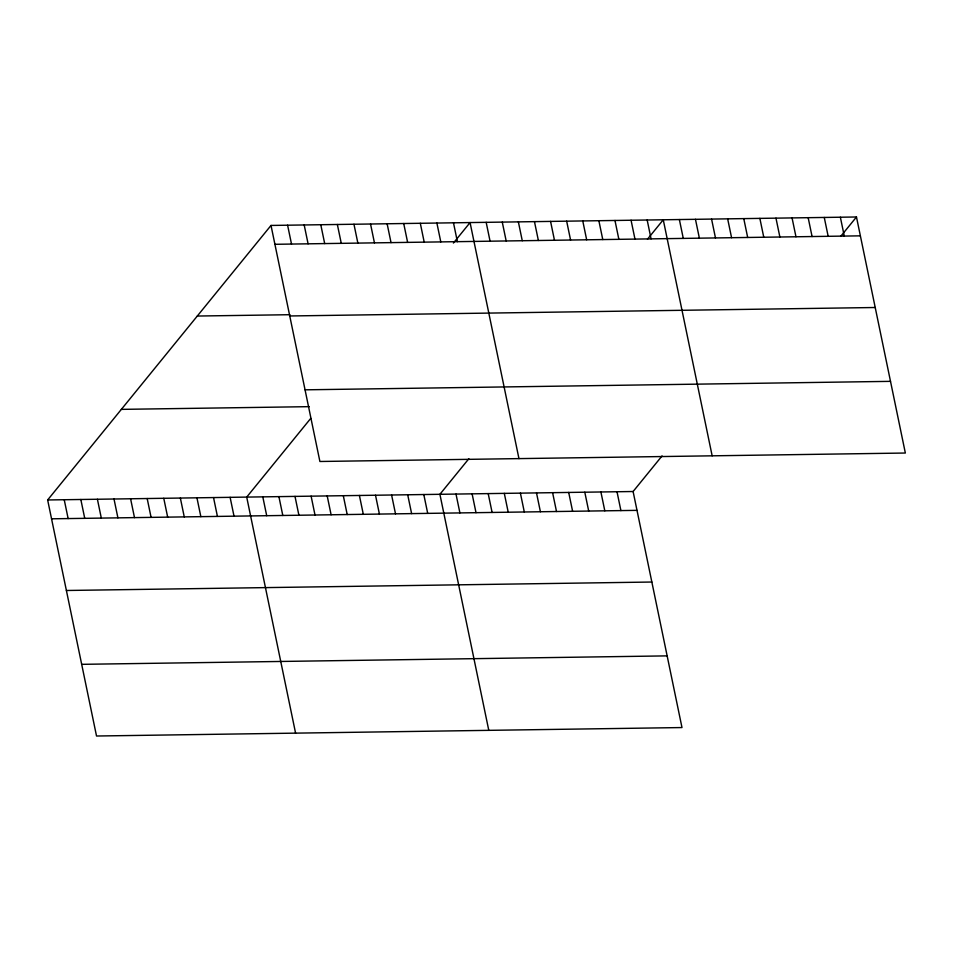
<?xml version="1.0" encoding="UTF-8"?>
<svg xmlns="http://www.w3.org/2000/svg" width="953" height="953" viewBox="0 0 953 953"><rect width="100%" height="100%" fill="white"/><g stroke="black" fill="none" stroke-linecap="round" stroke-linejoin="round"><path stroke-width="1.43" d="M662.061 455.915L633.102 491.51L681.991 727.556L96.527 736.014L47.65 499.968L271.009 225.444L856.473 216.986L905.35 453.032L319.898 461.49L271.009 225.444M310.761 418.367L246.708 497.085L295.585 733.131M453.402 243.063L470.067 222.573L518.956 458.619M468.864 458.715L439.905 494.297L488.782 730.343M647.468 239.191L663.264 219.786L712.153 455.82M840.677 236.404L856.473 216.986M274.917 244.302L860.368 235.844M197.307 316.039L289.915 314.704M289.76 315.967L875.211 307.509M305.055 389.825L890.507 381.355M121.365 409.373L309.356 406.657M47.65 499.968L633.102 491.51M51.557 518.813L637.009 510.355M66.4 590.491L651.852 582.033M81.684 664.336L667.148 655.878M840.367 217.224L844.275 236.07M824.262 217.451L828.169 236.308M808.168 217.689L812.075 236.535M792.062 217.915L795.969 236.773M775.968 218.154L779.876 236.999M759.863 218.38L763.77 237.237M743.769 218.618L747.676 237.464M727.663 218.845L731.57 237.702M711.569 219.083L715.477 237.928M695.464 219.309L699.371 238.167M679.37 219.547L683.277 238.393M647.17 220.012L651.078 238.869M631.065 220.25L634.972 239.096M614.971 220.477L618.866 239.334M598.865 220.715L602.772 239.56M582.771 220.941L586.667 239.799M566.666 221.179L570.573 240.025M617.008 491.736L620.903 510.594M550.572 221.406L554.467 240.263M600.902 491.974L604.81 510.82M534.466 221.644L538.374 240.49M584.797 492.201L588.704 511.058M518.372 221.87L522.268 240.728M568.703 492.439L572.61 511.284M502.267 222.109L506.174 240.954M552.597 492.665L556.504 511.523M486.173 222.335L490.068 241.192M536.503 492.904L540.411 511.749M520.398 493.13L524.305 511.987M453.485 222.811L457.38 241.657M504.304 493.368L508.211 512.214M436.891 223.05L440.798 241.907M488.198 493.606L492.105 512.452M420.309 223.288L424.204 242.145M472.104 493.833L476.012 512.69M403.715 223.526L407.622 242.384M455.999 494.071L459.906 512.917M387.132 223.764L391.028 242.622M370.538 224.015L374.446 242.86M423.799 494.536L427.706 513.381M353.956 224.253L357.863 243.098M407.705 494.762L411.613 513.619M337.362 224.491L341.269 243.337M391.6 495L395.507 513.846M320.78 224.729L324.687 243.575M375.506 495.226L379.413 514.084M304.186 224.968L308.093 243.825M359.4 495.465L363.307 514.31M287.603 225.206L291.511 244.063M343.306 495.691L347.202 514.549M327.201 495.929L331.108 514.775M311.107 496.156L315.002 515.013M295.001 496.394L298.908 515.239M278.907 496.62L282.803 515.478M262.802 496.858L266.709 515.704M230.114 497.335L234.021 516.181M213.532 497.573L217.427 516.419M196.937 497.811L200.845 516.657M180.355 498.05L184.251 516.895M163.761 498.288L167.668 517.134M147.179 498.526L151.086 517.384M130.585 498.764L134.492 517.622M114.003 499.003L117.91 517.86M97.409 499.253L101.316 518.098M80.826 499.491L84.734 518.337M64.232 499.729L68.139 518.575"/></g></svg>
